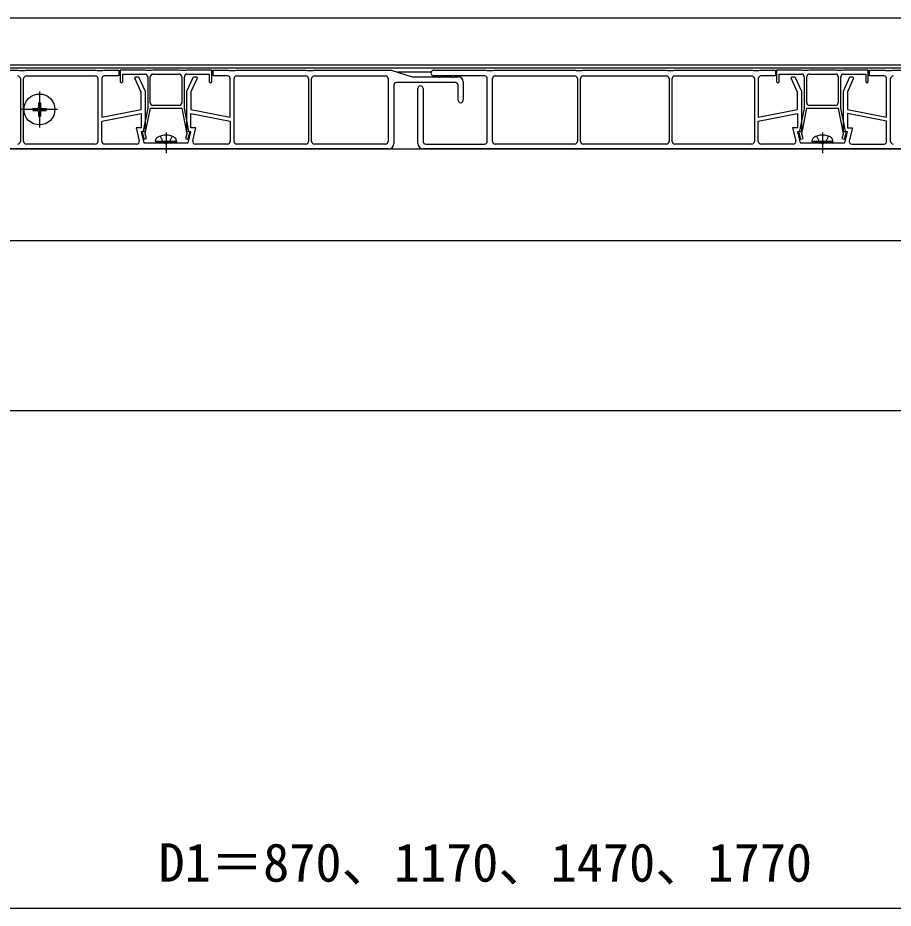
# Model space of a CAD drawing. Units: millimetres, scale not verified. Extents: x -875 to 875, y -1304 to 1297.
# Drawn here: x 107.2 to 441.5, y 130.8 to 470.8 of the extents above; entities that cross this region are included whole.
import ezdxf
from ezdxf.enums import TextEntityAlignment as Align

# ---------------------------------------------------------------- set-up
doc = ezdxf.new("R2010")
doc.units = ezdxf.units.MM
doc.header["$LTSCALE"] = 8
for name, color, linetype in [('0-2_YKK_11', 7, 'Continuous'), ('0-4_YKK_12', 2, 'Continuous'), ('0-5_YKK_13', 4, 'Continuous'), ('0-7_YKK_D', 6, 'Continuous')]:
    doc.layers.add(name, color=color, linetype=linetype)
doc.styles.add('ＭＳ ゴシック', font='')
doc.styles.get('ＭＳ ゴシック').set_extended_font_data('MS Gothic')

msp = doc.modelspace()

# ---------------------------------------------------------------- linework, layer by layer
at = {"layer": '0-2_YKK_11'}
for p, q in [((108.234, 447.6), (108.234, 423.6)), ((109.434, 423.6), (109.434, 447.6)), ((110.434, 448.6), (136.834, 448.6)), ((137.834, 447.6), (137.834, 423.6)), ((157.834, 438.3), (157.834, 448.3)), ((169.834, 448.3), (169.834, 438.3)), ((189.834, 423.6), (189.834, 447.6)), ((190.834, 448.6), (217.234, 448.6)), ((218.234, 447.6), (218.234, 423.6)), ((219.434, 423.6), (219.434, 447.6)), ((220.434, 448.6), (247.634, 448.6)), ((248.634, 447.6), (248.634, 423.6)), ((274.334, 446.1), (251.834, 446.1)), ((285.5, 448.6), (266.1, 448.6)), ((277.334, 446.3), (277.334, 439.3)), ((286.5, 423.6), (286.5, 447.6)), ((288.5, 423.6), (288.5, 447.6)), ((289.5, 448.6), (319.9, 448.6)), ((320.9, 447.6), (320.9, 423.6)), ((322.1, 423.6), (322.1, 447.6)), ((323.1, 448.6), (354.9, 448.6)), ((355.9, 447.6), (355.9, 423.6)), ((357.1, 423.6), (357.1, 447.6)), ((358.1, 448.6), (387.5, 448.6)), ((388.5, 447.6), (388.5, 423.6)), ((408.5, 438.3), (408.5, 448.3)), ((420.5, 448.3), (420.5, 438.3)), ((440.5, 423.6), (440.5, 447.6)), ((250.834, 445.1), (250.834, 422.8)), ((260, 422.8), (260, 443.8)), ((262, 443.8), (262, 423.6)), ((275.334, 439.3), (275.334, 445.1)), ((168.834, 437.3), (158.834, 437.3)), ((419.5, 437.3), (409.5, 437.3)), ((139.334, 423.6), (139.334, 431.27)), ((390, 423.6), (390, 431.27)), ((439, 423.6), (439, 431.27)), ((136.834, 422.6), (110.434, 422.6)), ((152.645, 422.6), (140.334, 422.6)), ((187.334, 422.6), (175.023, 422.6)), ((217.234, 422.6), (190.834, 422.6)), ((247.634, 422.6), (220.434, 422.6)), ((263, 422.6), (285.5, 422.6)), ((319.9, 422.6), (289.5, 422.6)), ((354.9, 422.6), (323.1, 422.6)), ((387.5, 422.6), (358.1, 422.6)), ((403.311, 422.6), (391, 422.6)), ((425.689, 422.6), (438, 422.6)), ((248.834, 420.8), (52.334, 420.8)), ((540.5, 420.8), (262, 420.8))]:
    msp.add_line(p, q, dxfattribs=at)
for points in [[(56.434, 450.8), (76.334, 450.8), (76.834, 450.65), (78.834, 450.65), (79.334, 450.8), (107.334, 450.8), (107.834, 450.65), (109.834, 450.65), (110.334, 450.8), (137.084, 450.8), (137.584, 450.65), (139.584, 450.65), (140.084, 450.8), (145.834, 450.8), (145.834, 448.6), (140.334, 448.6)], [(171.834, 449.3), (180.334, 449.3), (180.334, 446.3), (180.834, 445.8), (181.334, 446.3), (181.334, 450.8), (171.834, 450.8), (171.334, 450.65), (169.334, 450.65), (168.834, 450.8), (158.834, 450.8), (158.334, 450.65), (156.334, 450.65), (155.834, 450.8), (146.334, 450.8), (146.334, 446.3), (146.834, 445.8), (147.334, 446.3), (147.334, 449.3), (155.834, 449.3)], [(158.834, 449.3), (163.834, 449.3), (168.834, 449.3)], [(187.334, 448.6), (181.834, 448.6), (181.834, 450.8), (187.584, 450.8), (188.084, 450.65), (190.084, 450.65), (190.584, 450.8), (217.334, 450.8), (217.834, 450.65), (219.834, 450.65), (220.334, 450.8), (249.834, 450.8), (257.834, 448.3), (267.814, 448.3), (268.074, 448.15), (268.594, 448.15), (268.853, 448.3), (272.814, 448.3), (273.074, 448.15), (273.594, 448.15), (273.853, 448.3), (275.334, 448.3)], [(266.1, 450.8), (286, 450.8), (286.5, 450.65), (288.5, 450.65), (289, 450.8), (320, 450.8), (320.5, 450.65), (322.5, 450.65), (323, 450.8), (355, 450.8), (355.5, 450.65), (357.5, 450.65), (358, 450.8), (387.75, 450.8), (388.25, 450.65), (390.25, 450.65), (390.75, 450.8), (396.5, 450.8), (396.5, 448.6), (391, 448.6)], [(422.5, 449.3), (431, 449.3), (431, 446.3), (431.5, 445.8), (432, 446.3), (432, 450.8), (422.5, 450.8), (422, 450.65), (420, 450.65), (419.5, 450.8), (409.5, 450.8), (409, 450.65), (407, 450.65), (406.5, 450.8), (397, 450.8), (397, 446.3), (397.5, 445.8), (398, 446.3), (398, 449.3), (406.5, 449.3)], [(409.5, 449.3), (414.5, 449.3), (419.5, 449.3)], [(438, 448.6), (432.5, 448.6), (432.5, 450.8), (438.25, 450.8), (438.75, 450.65), (440.75, 450.65), (441.25, 450.8), (471, 450.8), (471.5, 450.65), (473.5, 450.65), (474, 450.8), (506, 450.8), (506.5, 450.65), (508.5, 450.65), (509, 450.8), (541.5, 450.8), (549.5, 448.3), (564.48, 448.3), (564.74, 448.15), (565.26, 448.15), (565.52, 448.3), (567, 448.3)], [(139.334, 447.6), (139.334, 432.8), (154.334, 435.8), (154.334, 442.465), (151.934, 447.755), (152.285, 448.3), (153.334, 448.3), (155.834, 442.789), (155.834, 427.3), (154.334, 427.3), (155.334, 423.1), (163.314, 423.1), (163.574, 422.95), (164.094, 422.95), (164.353, 423.1), (172.334, 423.1), (173.334, 427.3), (171.834, 427.3), (171.834, 442.8), (174.334, 448.3), (175.383, 448.3), (175.734, 447.755), (173.334, 442.475), (173.334, 435.8), (188.334, 432.8), (188.334, 447.6)], [(156.834, 448.3), (156.834, 436.3), (155.07, 427.483), (154.908, 427.272), (154.747, 426.911), (155.453, 424.462), (156.414, 424.738), (155.899, 426.526), (157.854, 436.3), (169.814, 436.3), (171.769, 426.526), (171.253, 424.738), (172.214, 424.462), (172.92, 426.911), (172.76, 427.272), (172.597, 427.483), (170.834, 436.3), (170.834, 448.3)], [(390, 447.6), (390, 432.8), (405, 435.8), (405, 442.465), (402.6, 447.755), (402.951, 448.3), (404, 448.3), (406.5, 442.789), (406.5, 427.3), (405, 427.3), (406, 423.1), (413.98, 423.1), (414.24, 422.95), (414.76, 422.95), (415.02, 423.1), (423, 423.1), (424, 427.3), (422.5, 427.3), (422.5, 442.8), (425, 448.3), (426.049, 448.3), (426.4, 447.755), (424, 442.475), (424, 435.8), (439, 432.8), (439, 447.6)], [(407.5, 448.3), (407.5, 436.3), (405.737, 427.483), (405.574, 427.272), (405.414, 426.911), (406.12, 424.462), (407.08, 424.738), (406.565, 426.526), (408.52, 436.3), (420.48, 436.3), (422.435, 426.526), (421.92, 424.738), (422.88, 424.462), (423.586, 426.911), (423.426, 427.272), (423.263, 427.483), (421.5, 436.3), (421.5, 448.3)], [(139.334, 431.27), (154.334, 434.27), (154.334, 428.8), (152.435, 428.8), (153.618, 423.832)], [(173.334, 434.27), (188.334, 431.27), (188.334, 423.6)], [(174.05, 423.832), (175.233, 428.8), (173.334, 428.8), (173.334, 434.27)], [(390, 431.27), (405, 434.27), (405, 428.8), (403.101, 428.8), (404.284, 423.832)], [(439, 431.27), (424, 434.27), (424, 428.8), (425.899, 428.8), (424.716, 423.832)]]:
    msp.add_lwpolyline(points, dxfattribs=at)
for centre, radius, start, end in [((155.834, 448.3), 1, 0.00001, 89.99999), ((158.834, 448.3), 1, 90.00001, 179.99999), ((168.834, 448.3), 1, 0.00001, 89.99999), ((171.834, 448.3), 1, 90.00001, 179.99999), ((266.1, 449.7), 1.1, 89.99999, 270.00001), ((406.5, 448.3), 1, 0.00001, 89.99999), ((409.5, 448.3), 1, 90.00001, 179.99999), ((419.5, 448.3), 1, 0.00001, 89.99999), ((422.5, 448.3), 1, 90.00001, 179.99999), ((107.234, 447.6), 1, 0.00001, 89.99999), ((110.434, 447.6), 1, 90.00001, 179.99999), ((136.834, 447.6), 1, 0.00001, 89.99999), ((140.334, 447.6), 1, 90.00001, 179.99999), ((187.334, 447.6), 1, 0.00001, 89.99999), ((190.834, 447.6), 1, 90.00001, 179.99999), ((217.234, 447.6), 1, 0.00001, 89.99999), ((220.434, 447.6), 1, 90.00001, 179.99999), ((247.634, 447.6), 1, 0.00001, 89.99999), ((251.834, 445.1), 1, 90.00001, 179.99999), ((274.334, 445.1), 1, 0.00001, 89.99999), ((275.334, 446.3), 2, 0.00001, 89.99999), ((285.5, 447.6), 1, 0.00001, 89.99999), ((289.5, 447.6), 1, 90.00001, 179.99999), ((319.9, 447.6), 1, 0.00001, 89.99999), ((323.1, 447.6), 1, 90.00001, 179.99999), ((354.9, 447.6), 1, 0.00001, 89.99999), ((358.1, 447.6), 1, 90.00001, 179.99999), ((387.5, 447.6), 1, 0.00001, 89.99999), ((391, 447.6), 1, 90.00001, 179.99999), ((438, 447.6), 1, 0.00001, 89.99999), ((441.5, 447.6), 1, 90.00001, 179.99999), ((261, 443.8), 1, 359.99999, 180.00001), ((276.334, 439.3), 1, 179.99999, 0.00001), ((158.834, 438.3), 1, 180.00001, 269.99999), ((168.834, 438.3), 1, 270.00001, 359.99999), ((409.5, 438.3), 1, 180.00001, 269.99999), ((419.5, 438.3), 1, 270.00001, 359.99999), ((107.234, 423.6), 1, 270.00001, 359.99999), ((110.434, 423.6), 1, 180.00001, 269.99999), ((136.834, 423.6), 1, 270.00001, 359.99999), ((140.334, 423.6), 1, 180.00001, 269.99999), ((152.645, 423.6), 1, 269.99997, 13.3925), ((175.023, 423.6), 1, 166.6075, 270.00003), ((187.334, 423.6), 1, 270.00001, 359.99999), ((190.834, 423.6), 1, 180.00001, 269.99999), ((217.234, 423.6), 1, 270.00001, 359.99999), ((220.434, 423.6), 1, 180.00001, 269.99999), ((247.634, 423.6), 1, 270.00001, 359.99999), ((248.834, 422.8), 2, 270.00001, 359.99999), ((262, 422.8), 2, 180.00001, 269.99999), ((263, 423.6), 1, 180.00001, 269.99999), ((285.5, 423.6), 1, 270.00001, 359.99999), ((289.5, 423.6), 1, 180.00001, 269.99999), ((319.9, 423.6), 1, 270.00001, 359.99999), ((323.1, 423.6), 1, 180.00001, 269.99999), ((354.9, 423.6), 1, 270.00001, 359.99999), ((358.1, 423.6), 1, 180.00001, 269.99999), ((387.5, 423.6), 1, 270.00001, 359.99999), ((391, 423.6), 1, 180.00001, 269.99999), ((403.311, 423.6), 1, 269.99997, 13.3925), ((425.689, 423.6), 1, 166.6075, 270.00003), ((438, 423.6), 1, 270.00001, 359.99999), ((441.5, 423.6), 1, 180.00001, 269.99999)]:
    msp.add_arc(centre, radius, start, end, dxfattribs=at)
at = {"layer": '0-4_YKK_12'}
for p, q in [((-827.352, 470.8), (872.236, 470.8)), ((48.5, 452.8), (483.714, 452.8)), ((482.5, 451.55), (75.5, 451.55)), ((146.334, 450.05), (145.834, 450.05)), ((181.834, 450.05), (181.334, 450.05)), ((265.057, 450.05), (252.234, 450.05)), ((397, 450.05), (396.5, 450.05)), ((432.5, 450.05), (432, 450.05)), ((48.5, 420.8), (585.5, 420.8)), ((48.5, 385.8), (585.5, 385.8))]:
    msp.add_line(p, q, dxfattribs=at)
msp.add_lwpolyline([(48.5, 320.8), (490.5, 320.8), (588.5, 320.8)], dxfattribs=at)
at = {"layer": '0-5_YKK_13'}
for p, q in [((115.5, 442.7), (115.5, 428.9)), ((122.4, 435.8), (108.6, 435.8)), ((113, 436.15), (114.65, 436.15)), ((113, 436.15), (113, 435.45)), ((113, 435.45), (114.65, 435.45)), ((115.15, 438.3), (115.15, 436.65)), ((115.15, 438.3), (115.85, 438.3)), ((115.85, 438.3), (115.85, 436.65)), ((116.35, 436.15), (118, 436.15)), ((116.35, 435.45), (118, 435.45)), ((118, 436.15), (118, 435.45)), ((115.15, 434.95), (115.15, 433.3)), ((115.15, 433.3), (115.85, 433.3)), ((115.85, 434.95), (115.85, 433.3)), ((163.834, 427), (163.834, 419.1)), ((414.5, 427), (414.5, 419.1)), ((159.834, 423.6), (159.975, 424.402)), ((167.834, 423.6), (159.834, 423.6)), ((159.834, 423.6), (159.922, 423.1)), ((167.746, 423.1), (159.922, 423.1)), ((167.834, 423.6), (167.692, 424.402)), ((167.834, 423.6), (167.746, 423.1)), ((410.5, 423.6), (410.641, 424.402)), ((418.5, 423.6), (410.5, 423.6)), ((410.5, 423.6), (410.588, 423.1)), ((418.412, 423.1), (410.588, 423.1)), ((418.5, 423.6), (418.359, 424.402)), ((418.5, 423.6), (418.412, 423.1))]:
    msp.add_line(p, q, dxfattribs=at)
for points in [[(161.534, 425.579), (162.689, 423.263), (163.834, 422.654)], [(166.134, 425.579), (164.979, 423.263), (163.834, 422.654)], [(412.2, 425.579), (413.355, 423.263), (414.5, 422.654)], [(416.8, 425.579), (415.645, 423.263), (414.5, 422.654)]]:
    msp.add_lwpolyline(points, dxfattribs=at)
msp.add_circle((115.5, 435.8), 5.9, dxfattribs=at)
for centre, radius, start, end in [((114.65, 436.65), 0.5, 270, 0), ((114.65, 434.95), 0.5, 0, 90), ((116.35, 436.65), 0.5, 180, 270), ((116.35, 434.95), 0.5, 90, 180), ((160.862, 424.246), 0.9, 122.05588, 170), ((163.834, 419.5), 6.5, 57.94412, 122.05588), ((166.806, 424.246), 0.9, 10, 57.94412), ((411.528, 424.246), 0.9, 122.05588, 170), ((414.5, 419.5), 6.5, 57.94412, 122.05588), ((417.472, 424.246), 0.9, 10, 57.94412)]:
    msp.add_arc(centre, radius, start, end, dxfattribs=at)
at = {"layer": '0-7_YKK_D'}
msp.add_line((35.5, 130.8), (626, 130.8), dxfattribs=at)

# ---------------------------------------------------------------- texts
at = {"layer": '0-7_YKK_D', "style": 'ＭＳ ゴシック'}
msp.add_text('D1＝870、1170、1470、1770', height=14.66, dxfattribs=at).set_placement((160.977, 136.527), align=Align.BOTTOM_LEFT)

doc.saveas('drawing.dxf')
